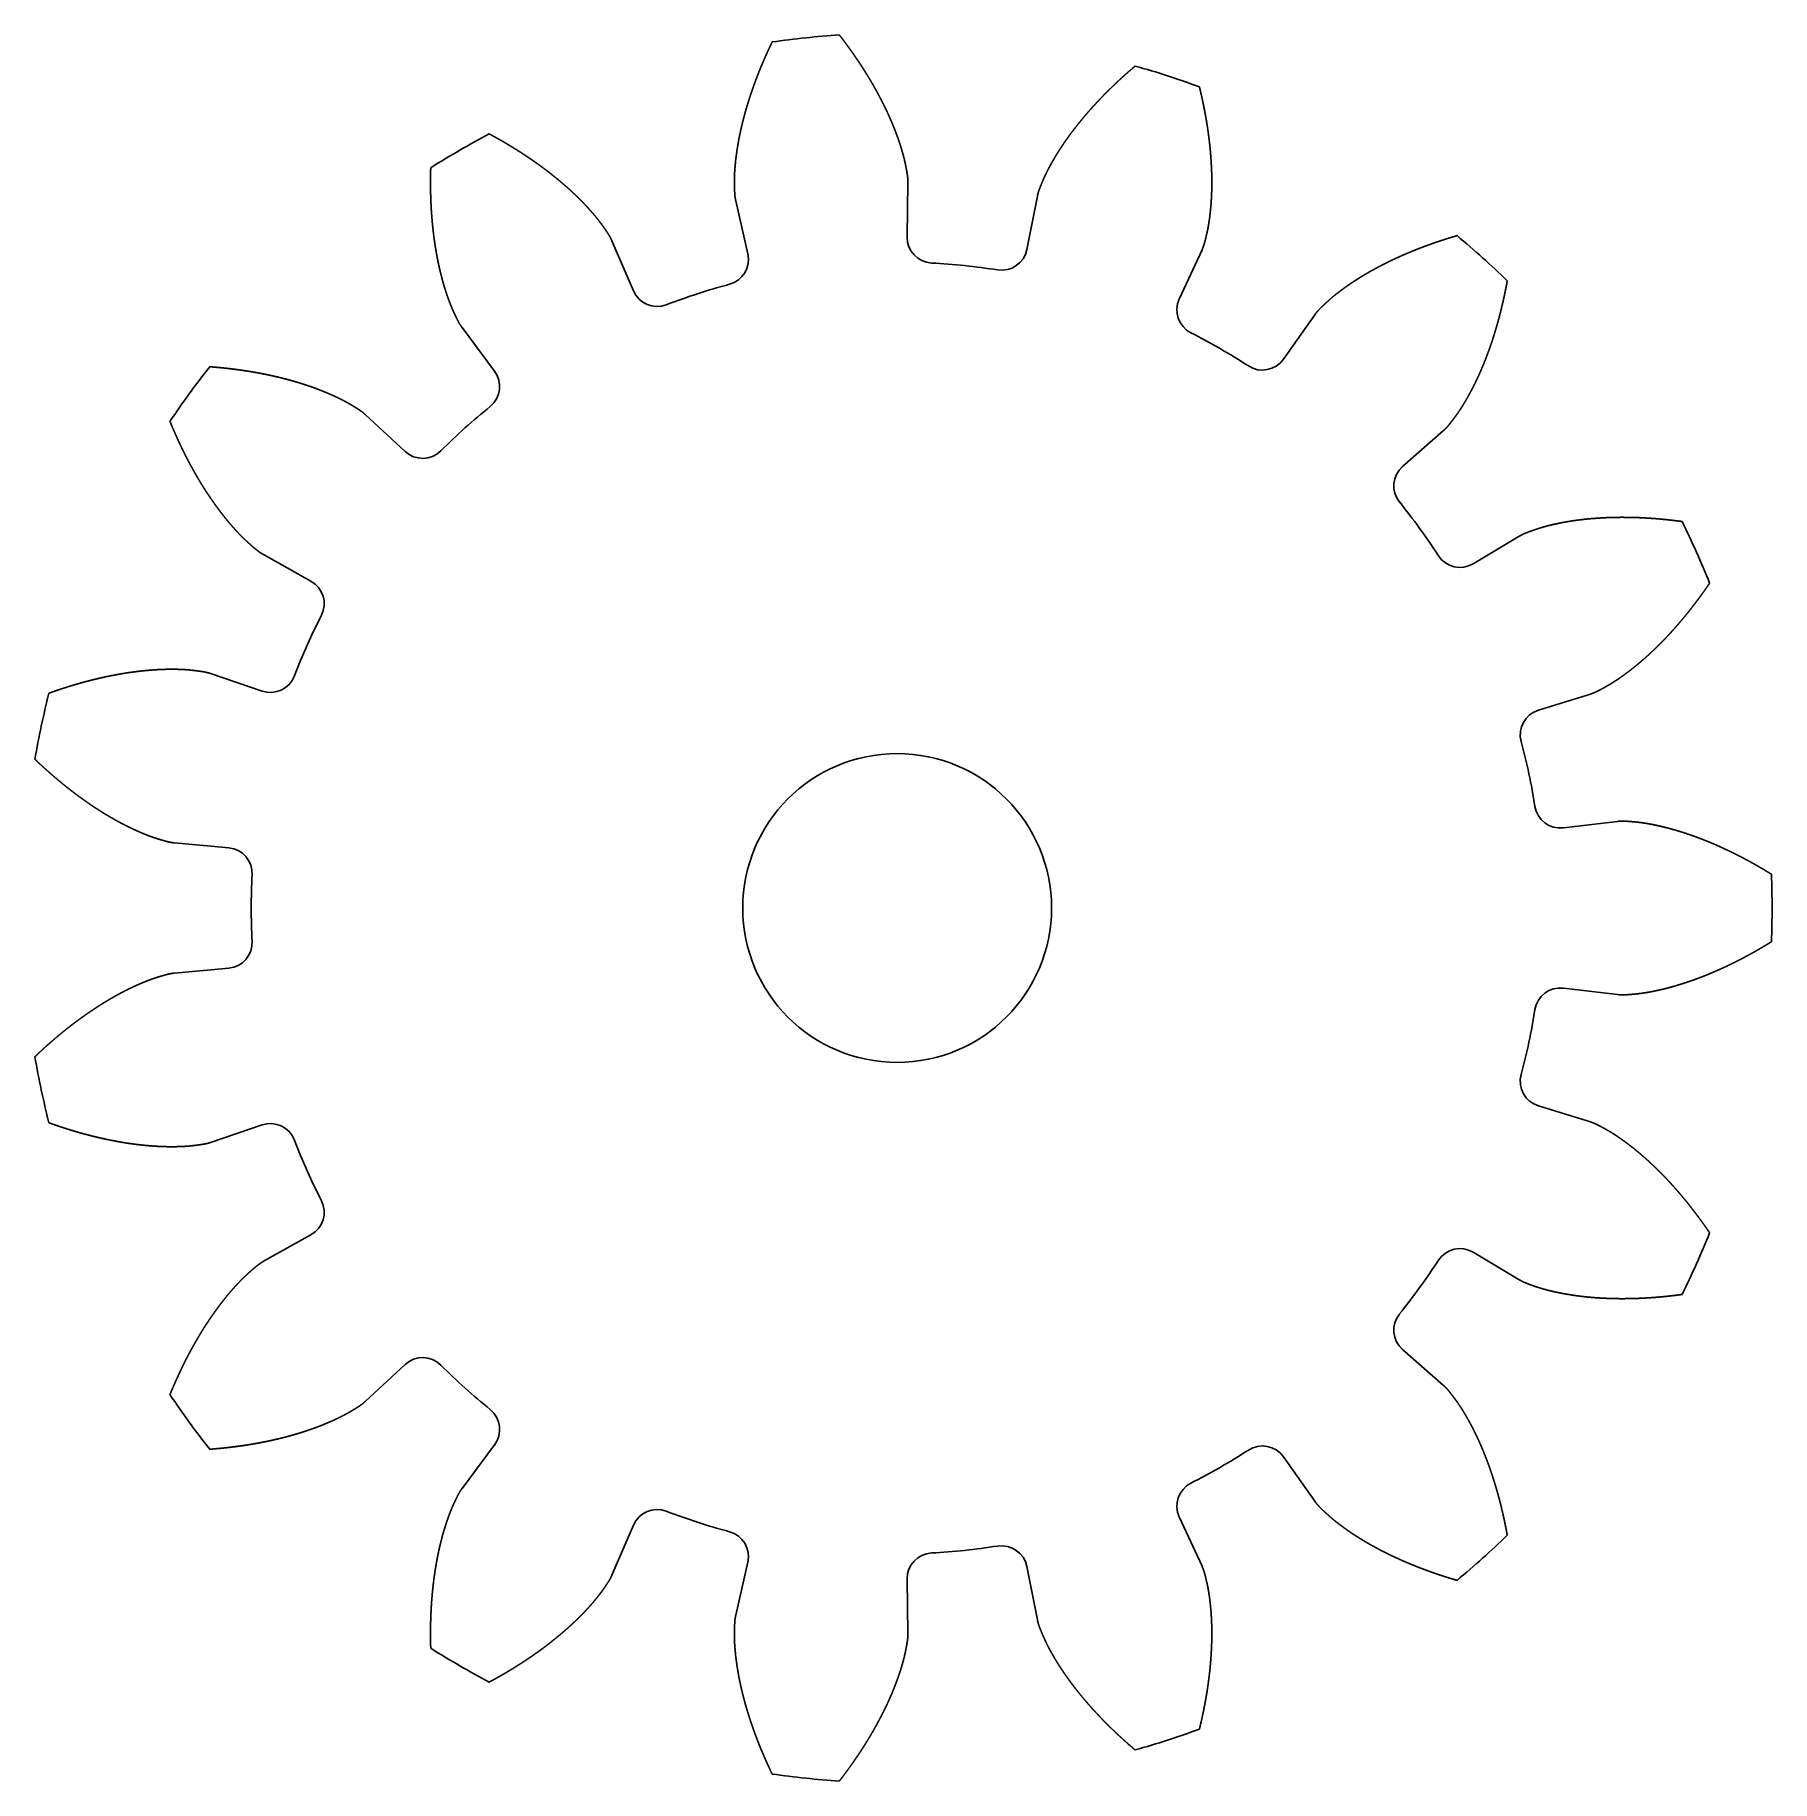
# Model space of a CAD drawing. Header units: millimetres. Extents: x -16.8 to 16.9, y -16.9 to 17.
import ezdxf

# ---------------------------------------------------------------- set-up
doc = ezdxf.new("R2010")
doc.units = ezdxf.units.MM
doc.header["$MEASUREMENT"] = 0

msp = doc.modelspace()

# ---------------------------------------------------------------- linework, layer by layer
at = {"color": 1}
for p, q in [((0.115, 13.119), (0.13, 14.175)), ((2.645, 13.91), (2.44, 12.874)), ((-3.216, 13.823), (-2.982, 12.793)), ((-5.205, 12.071), (-5.621, 13.042)), ((5.401, 11.912), (5.844, 12.871)), ((8.034, 11.606), (7.425, 10.743)), ((-8.534, 11.359), (-7.901, 10.514)), ((-9.639, 8.95), (-10.413, 9.668)), ((9.739, 8.66), (10.534, 9.355)), ((12.02, 7.31), (11.113, 6.769)), ((-12.391, 6.946), (-11.469, 6.431)), ((-12.42, 4.295), (-13.419, 4.636)), ((12.38, 3.924), (13.389, 4.236)), ((13.914, 1.763), (12.866, 1.638)), ((-14.119, 1.345), (-13.067, 1.25)), ((-13.067, -1.088), (-14.119, -1.184)), ((12.866, -1.476), (13.914, -1.601)), ((13.389, -4.075), (12.38, -3.763)), ((-13.419, -4.474), (-12.42, -4.134)), ((-11.469, -6.269), (-12.391, -6.784)), ((11.113, -6.607), (12.02, -7.148)), ((-10.413, -9.506), (-9.639, -8.788)), ((10.534, -9.194), (9.739, -8.498)), ((-7.901, -10.352), (-8.534, -11.198)), ((7.425, -10.582), (8.034, -11.445)), ((5.844, -12.709), (5.401, -11.75)), ((-5.621, -12.88), (-5.205, -11.909)), ((-2.982, -12.631), (-3.216, -13.661)), ((2.44, -12.713), (2.645, -13.749)), ((0.13, -14.013), (0.115, -12.957))]:
    msp.add_line(p, q, dxfattribs=at)
msp.add_circle((-0.08, 0.081), 3, dxfattribs=at)
for centre, radius, start, end in [((-0.08, 0.081), 17, 93.7877, 98.2123), ((-0.08, 0.081), 17, 69.7877, 74.2123), ((-0.08, 0.081), 17, 117.7877, 122.2123), ((0.615, 13.111), 0.5, 179.1897, 266.9466), ((-0.08, 0.081), 17, 45.7877, 50.2123), ((-3.469, 12.682), 0.5, 285.0534, 12.8103), ((-0.08, 0.081), 12.549, 81.0534, 86.9466), ((1.949, 12.971), 0.5, 261.0534, 348.8103), ((-4.745, 12.268), 0.5, 203.1897, 290.9466), ((-0.08, 0.081), 12.549, 105.0534, 110.9466), ((5.855, 11.702), 0.5, 155.1897, 242.9466), ((-0.08, 0.081), 12.549, 57.0534, 62.9466), ((-0.08, 0.081), 17, 141.7877, 146.2123), ((7.017, 11.031), 0.5, 237.0534, 324.8103), ((-8.302, 10.214), 0.5, 309.0534, 36.8103), ((-0.08, 0.081), 12.549, 129.0534, 134.9466), ((-9.299, 9.317), 0.5, 227.1897, 314.9466), ((10.069, 8.283), 0.5, 131.1897, 218.9466), ((-0.08, 0.081), 12.549, 33.0534, 38.9466), ((-0.08, 0.081), 17, 21.7877, 26.2123), ((10.857, 7.198), 0.5, 213.0534, 300.8103), ((-11.713, 5.994), 0.5, 333.0534, 60.8103), ((-0.08, 0.081), 12.549, 153.0534, 158.9466), ((-12.258, 4.769), 0.5, 251.1897, 338.9466), ((-0.08, 0.081), 17, 165.7877, 170.2123), ((12.527, 3.446), 0.5, 107.1897, 194.9466), ((-0.08, 0.081), 12.549, 9.0534, 14.9466), ((12.806, 2.134), 0.5, 189.0534, 276.8103), ((-13.112, 0.752), 0.5, 357.0534, 84.8103), ((-0.08, 0.081), 12.549, 177.0534, 182.9466), ((-0.08, 0.081), 17, 357.7877, 2.2123), ((-13.112, -0.59), 0.5, 275.1897, 2.9466), ((12.806, -1.973), 0.5, 83.1897, 170.9466), ((-0.08, 0.081), 12.549, 345.0534, 350.9466), ((-0.08, 0.081), 17, 189.7877, 194.2123), ((12.527, -3.285), 0.5, 165.0534, 252.8103), ((-12.258, -4.607), 0.5, 21.0534, 108.8103), ((-0.08, 0.081), 12.549, 201.0534, 206.9466), ((-11.713, -5.833), 0.5, 299.1897, 26.9466), ((-0.08, 0.081), 17, 333.7877, 338.2123), ((-0.08, 0.081), 12.549, 321.0534, 326.9466), ((10.857, -7.037), 0.5, 59.1897, 146.9466), ((10.069, -8.122), 0.5, 141.0534, 228.8103), ((-9.299, -9.155), 0.5, 45.0534, 132.8103), ((-0.08, 0.081), 12.549, 225.0534, 230.9466), ((-0.08, 0.081), 17, 213.7877, 218.2123), ((-8.302, -10.053), 0.5, 323.1897, 50.9466), ((-0.08, 0.081), 12.549, 297.0534, 302.9466), ((7.017, -10.87), 0.5, 35.1897, 122.9466), ((5.855, -11.541), 0.5, 117.0534, 204.8103), ((-4.745, -12.106), 0.5, 69.0534, 156.8103), ((-0.08, 0.081), 12.549, 249.0534, 254.9466), ((-3.469, -12.521), 0.5, 347.1897, 74.9466), ((-0.08, 0.081), 17, 309.7877, 314.2123), ((0.615, -12.95), 0.5, 93.0534, 180.8103), ((-0.08, 0.081), 12.549, 273.0534, 278.9466), ((1.949, -12.81), 0.5, 11.1897, 98.9466), ((-0.08, 0.081), 17, 237.7877, 242.2123), ((-0.08, 0.081), 17, 285.7877, 290.2123), ((-0.08, 0.081), 17, 261.7877, 266.2123)]:
    msp.add_arc(centre, radius, start, end, dxfattribs=at)
for points in [[(0.13, 14.175), (0.13, 14.183), (0.13, 14.2), (0.129, 14.226), (0.127, 14.26), (0.122, 14.303), (0.115, 14.345), (0.108, 14.388), (0.1, 14.43), (0.092, 14.473), (0.084, 14.516), (0.075, 14.558), (0.066, 14.601), (0.056, 14.643), (0.045, 14.685), (0.033, 14.728), (0.021, 14.77), (0.009, 14.812), (-0.004, 14.854), (-0.017, 14.897), (-0.031, 14.939), (-0.045, 14.981), (-0.059, 15.023), (-0.074, 15.065), (-0.09, 15.107), (-0.105, 15.149), (-0.121, 15.19), (-0.138, 15.232), (-0.155, 15.274), (-0.172, 15.316), (-0.189, 15.357), (-0.207, 15.399), (-0.226, 15.44), (-0.244, 15.482), (-0.263, 15.523), (-0.282, 15.564), (-0.302, 15.606), (-0.322, 15.647), (-0.342, 15.688), (-0.363, 15.729), (-0.384, 15.77), (-0.405, 15.811), (-0.426, 15.852), (-0.448, 15.893), (-0.47, 15.933), (-0.493, 15.974), (-0.515, 16.015), (-0.538, 16.055), (-0.562, 16.096), (-0.585, 16.136), (-0.609, 16.176), (-0.633, 16.217), (-0.658, 16.257), (-0.683, 16.297), (-0.708, 16.337), (-0.733, 16.377), (-0.758, 16.417), (-0.784, 16.457), (-0.81, 16.496), (-0.837, 16.536), (-0.863, 16.575), (-0.89, 16.615), (-0.917, 16.654), (-0.945, 16.694), (-0.972, 16.733), (-1, 16.772), (-1.029, 16.811), (-1.057, 16.85), (-1.086, 16.889), (-1.115, 16.928), (-1.144, 16.966), (-1.168, 16.997), (-1.185, 17.021), (-1.197, 17.036), (-1.203, 17.044)], [(-2.509, 16.906), (-2.513, 16.898), (-2.521, 16.88), (-2.534, 16.854), (-2.55, 16.819), (-2.571, 16.775), (-2.591, 16.731), (-2.611, 16.687), (-2.631, 16.643), (-2.65, 16.599), (-2.67, 16.555), (-2.689, 16.51), (-2.707, 16.466), (-2.726, 16.422), (-2.744, 16.378), (-2.762, 16.334), (-2.779, 16.289), (-2.796, 16.245), (-2.813, 16.201), (-2.83, 16.156), (-2.846, 16.112), (-2.863, 16.068), (-2.878, 16.023), (-2.894, 15.979), (-2.909, 15.935), (-2.924, 15.89), (-2.939, 15.846), (-2.953, 15.801), (-2.967, 15.757), (-2.981, 15.712), (-2.995, 15.668), (-3.008, 15.624), (-3.021, 15.579), (-3.033, 15.535), (-3.045, 15.49), (-3.057, 15.446), (-3.069, 15.401), (-3.08, 15.357), (-3.091, 15.312), (-3.102, 15.268), (-3.112, 15.224), (-3.122, 15.179), (-3.131, 15.135), (-3.141, 15.09), (-3.15, 15.046), (-3.158, 15.002), (-3.166, 14.957), (-3.174, 14.913), (-3.181, 14.869), (-3.188, 14.824), (-3.195, 14.78), (-3.201, 14.736), (-3.207, 14.692), (-3.213, 14.648), (-3.218, 14.604), (-3.222, 14.56), (-3.226, 14.516), (-3.23, 14.472), (-3.234, 14.428), (-3.237, 14.384), (-3.239, 14.34), (-3.241, 14.297), (-3.242, 14.253), (-3.242, 14.209), (-3.242, 14.166), (-3.241, 14.123), (-3.24, 14.079), (-3.239, 14.036), (-3.237, 13.993), (-3.235, 13.95), (-3.231, 13.907), (-3.226, 13.874), (-3.221, 13.848), (-3.218, 13.831), (-3.216, 13.823)], [(4.545, 16.439), (4.538, 16.433), (4.523, 16.421), (4.501, 16.402), (4.471, 16.376), (4.434, 16.345), (4.398, 16.313), (4.362, 16.281), (4.326, 16.248), (4.29, 16.216), (4.255, 16.183), (4.219, 16.151), (4.184, 16.118), (4.15, 16.085), (4.115, 16.052), (4.081, 16.019), (4.047, 15.986), (4.013, 15.952), (3.98, 15.919), (3.946, 15.885), (3.913, 15.851), (3.88, 15.817), (3.848, 15.783), (3.816, 15.749), (3.784, 15.715), (3.752, 15.68), (3.72, 15.646), (3.689, 15.611), (3.658, 15.576), (3.628, 15.541), (3.597, 15.506), (3.567, 15.471), (3.537, 15.435), (3.508, 15.4), (3.478, 15.364), (3.45, 15.328), (3.421, 15.292), (3.393, 15.256), (3.364, 15.22), (3.337, 15.184), (3.309, 15.148), (3.282, 15.111), (3.255, 15.074), (3.229, 15.038), (3.203, 15.001), (3.177, 14.964), (3.151, 14.926), (3.126, 14.889), (3.102, 14.852), (3.077, 14.814), (3.053, 14.776), (3.029, 14.739), (3.006, 14.701), (2.983, 14.662), (2.961, 14.624), (2.939, 14.586), (2.917, 14.547), (2.896, 14.509), (2.875, 14.47), (2.854, 14.431), (2.834, 14.392), (2.815, 14.353), (2.796, 14.314), (2.778, 14.274), (2.76, 14.234), (2.743, 14.194), (2.727, 14.154), (2.71, 14.114), (2.694, 14.074), (2.679, 14.034), (2.665, 13.994), (2.656, 13.961), (2.65, 13.936), (2.646, 13.919), (2.645, 13.91)], [(5.844, 12.871), (5.848, 12.879), (5.855, 12.894), (5.865, 12.918), (5.876, 12.95), (5.889, 12.991), (5.9, 13.033), (5.911, 13.074), (5.921, 13.116), (5.931, 13.159), (5.941, 13.201), (5.95, 13.243), (5.959, 13.286), (5.967, 13.329), (5.974, 13.372), (5.981, 13.415), (5.987, 13.459), (5.993, 13.502), (5.998, 13.546), (6.003, 13.59), (6.008, 13.634), (6.012, 13.678), (6.016, 13.723), (6.02, 13.767), (6.023, 13.811), (6.025, 13.856), (6.028, 13.901), (6.03, 13.946), (6.031, 13.991), (6.033, 14.036), (6.033, 14.081), (6.034, 14.126), (6.034, 14.171), (6.034, 14.217), (6.034, 14.262), (6.033, 14.308), (6.032, 14.354), (6.03, 14.399), (6.028, 14.445), (6.026, 14.491), (6.024, 14.537), (6.021, 14.583), (6.018, 14.629), (6.015, 14.675), (6.011, 14.721), (6.007, 14.768), (6.003, 14.814), (5.999, 14.86), (5.994, 14.907), (5.989, 14.953), (5.983, 15), (5.978, 15.047), (5.972, 15.093), (5.965, 15.14), (5.959, 15.187), (5.952, 15.233), (5.945, 15.28), (5.937, 15.327), (5.93, 15.374), (5.922, 15.421), (5.913, 15.468), (5.905, 15.515), (5.896, 15.562), (5.887, 15.609), (5.878, 15.656), (5.868, 15.703), (5.858, 15.75), (5.848, 15.798), (5.838, 15.845), (5.827, 15.892), (5.816, 15.939), (5.807, 15.977), (5.8, 16.006), (5.796, 16.024), (5.793, 16.034)], [(-5.621, 13.042), (-5.624, 13.049), (-5.631, 13.065), (-5.642, 13.088), (-5.658, 13.119), (-5.68, 13.156), (-5.703, 13.192), (-5.727, 13.228), (-5.752, 13.263), (-5.776, 13.299), (-5.801, 13.334), (-5.827, 13.37), (-5.853, 13.405), (-5.879, 13.439), (-5.906, 13.474), (-5.934, 13.508), (-5.962, 13.541), (-5.991, 13.575), (-6.02, 13.608), (-6.049, 13.641), (-6.078, 13.674), (-6.108, 13.707), (-6.139, 13.739), (-6.169, 13.772), (-6.2, 13.804), (-6.232, 13.836), (-6.263, 13.867), (-6.296, 13.899), (-6.328, 13.93), (-6.361, 13.961), (-6.393, 13.992), (-6.427, 14.023), (-6.46, 14.053), (-6.494, 14.083), (-6.528, 14.114), (-6.563, 14.143), (-6.597, 14.173), (-6.632, 14.203), (-6.668, 14.232), (-6.703, 14.261), (-6.739, 14.29), (-6.775, 14.319), (-6.811, 14.348), (-6.848, 14.376), (-6.884, 14.404), (-6.921, 14.432), (-6.959, 14.46), (-6.996, 14.488), (-7.034, 14.515), (-7.072, 14.543), (-7.11, 14.57), (-7.149, 14.597), (-7.187, 14.623), (-7.226, 14.65), (-7.265, 14.676), (-7.305, 14.703), (-7.344, 14.729), (-7.384, 14.754), (-7.424, 14.78), (-7.464, 14.806), (-7.505, 14.831), (-7.545, 14.856), (-7.586, 14.881), (-7.627, 14.906), (-7.668, 14.93), (-7.71, 14.955), (-7.751, 14.979), (-7.793, 15.003), (-7.835, 15.027), (-7.878, 15.05), (-7.92, 15.074), (-7.954, 15.093), (-7.98, 15.107), (-7.997, 15.116), (-8.006, 15.12)], [(-9.142, 14.464), (-9.143, 14.454), (-9.143, 14.435), (-9.144, 14.406), (-9.145, 14.367), (-9.146, 14.318), (-9.146, 14.27), (-9.147, 14.222), (-9.147, 14.173), (-9.147, 14.125), (-9.146, 14.077), (-9.146, 14.029), (-9.145, 13.981), (-9.143, 13.933), (-9.142, 13.886), (-9.14, 13.838), (-9.138, 13.79), (-9.136, 13.743), (-9.134, 13.695), (-9.131, 13.648), (-9.128, 13.601), (-9.125, 13.554), (-9.121, 13.507), (-9.117, 13.46), (-9.113, 13.413), (-9.109, 13.367), (-9.104, 13.32), (-9.099, 13.274), (-9.094, 13.227), (-9.088, 13.181), (-9.083, 13.135), (-9.077, 13.089), (-9.07, 13.043), (-9.064, 12.998), (-9.057, 12.952), (-9.049, 12.906), (-9.042, 12.861), (-9.034, 12.816), (-9.026, 12.771), (-9.018, 12.726), (-9.009, 12.681), (-9, 12.637), (-8.991, 12.592), (-8.981, 12.548), (-8.971, 12.504), (-8.961, 12.46), (-8.95, 12.416), (-8.939, 12.372), (-8.928, 12.329), (-8.917, 12.286), (-8.905, 12.242), (-8.892, 12.2), (-8.88, 12.157), (-8.867, 12.114), (-8.853, 12.072), (-8.84, 12.03), (-8.826, 11.988), (-8.811, 11.946), (-8.796, 11.905), (-8.781, 11.864), (-8.766, 11.823), (-8.75, 11.782), (-8.733, 11.742), (-8.715, 11.702), (-8.698, 11.662), (-8.679, 11.623), (-8.661, 11.584), (-8.642, 11.545), (-8.623, 11.506), (-8.603, 11.468), (-8.582, 11.431), (-8.564, 11.402), (-8.55, 11.38), (-8.539, 11.366), (-8.534, 11.359)], [(10.799, 13.144), (10.789, 13.141), (10.771, 13.136), (10.743, 13.127), (10.706, 13.116), (10.659, 13.102), (10.613, 13.088), (10.567, 13.073), (10.521, 13.058), (10.475, 13.043), (10.429, 13.028), (10.384, 13.013), (10.339, 12.997), (10.294, 12.981), (10.249, 12.965), (10.204, 12.949), (10.159, 12.932), (10.115, 12.915), (10.07, 12.898), (10.026, 12.881), (9.982, 12.864), (9.939, 12.846), (9.895, 12.828), (9.852, 12.81), (9.808, 12.791), (9.765, 12.773), (9.723, 12.754), (9.68, 12.735), (9.637, 12.716), (9.595, 12.696), (9.553, 12.677), (9.511, 12.657), (9.47, 12.636), (9.428, 12.616), (9.387, 12.595), (9.346, 12.574), (9.305, 12.553), (9.265, 12.532), (9.224, 12.51), (9.184, 12.488), (9.144, 12.466), (9.105, 12.444), (9.065, 12.421), (9.026, 12.398), (8.987, 12.375), (8.949, 12.352), (8.91, 12.328), (8.872, 12.305), (8.834, 12.28), (8.797, 12.256), (8.759, 12.232), (8.722, 12.207), (8.686, 12.181), (8.649, 12.156), (8.613, 12.13), (8.577, 12.104), (8.542, 12.078), (8.507, 12.051), (8.472, 12.024), (8.437, 11.997), (8.403, 11.97), (8.369, 11.942), (8.336, 11.913), (8.304, 11.884), (8.271, 11.855), (8.24, 11.826), (8.208, 11.796), (8.177, 11.766), (8.146, 11.736), (8.116, 11.706), (8.087, 11.674), (8.065, 11.648), (8.049, 11.627), (8.039, 11.613), (8.034, 11.606)], [(10.534, 9.355), (10.541, 9.361), (10.553, 9.372), (10.572, 9.39), (10.596, 9.415), (10.624, 9.447), (10.651, 9.48), (10.678, 9.514), (10.705, 9.548), (10.731, 9.583), (10.757, 9.617), (10.782, 9.653), (10.808, 9.688), (10.832, 9.724), (10.857, 9.76), (10.881, 9.797), (10.904, 9.834), (10.927, 9.872), (10.95, 9.91), (10.972, 9.948), (10.994, 9.986), (11.016, 10.025), (11.038, 10.063), (11.059, 10.103), (11.08, 10.142), (11.101, 10.182), (11.121, 10.222), (11.141, 10.262), (11.161, 10.302), (11.18, 10.343), (11.199, 10.384), (11.218, 10.425), (11.237, 10.466), (11.255, 10.508), (11.273, 10.55), (11.291, 10.592), (11.309, 10.634), (11.326, 10.676), (11.343, 10.719), (11.36, 10.761), (11.376, 10.804), (11.392, 10.848), (11.408, 10.891), (11.424, 10.934), (11.44, 10.978), (11.455, 11.022), (11.47, 11.066), (11.484, 11.11), (11.499, 11.155), (11.513, 11.199), (11.527, 11.244), (11.541, 11.289), (11.554, 11.334), (11.568, 11.379), (11.581, 11.424), (11.593, 11.47), (11.606, 11.516), (11.618, 11.561), (11.63, 11.607), (11.642, 11.654), (11.654, 11.7), (11.665, 11.746), (11.676, 11.793), (11.687, 11.839), (11.698, 11.886), (11.708, 11.933), (11.718, 11.98), (11.728, 12.028), (11.738, 12.075), (11.747, 12.122), (11.756, 12.17), (11.764, 12.208), (11.769, 12.237), (11.772, 12.256), (11.774, 12.266)], [(-10.413, 9.668), (-10.42, 9.673), (-10.433, 9.685), (-10.452, 9.702), (-10.479, 9.723), (-10.514, 9.747), (-10.55, 9.771), (-10.586, 9.794), (-10.623, 9.817), (-10.66, 9.839), (-10.697, 9.862), (-10.735, 9.883), (-10.773, 9.905), (-10.811, 9.926), (-10.85, 9.946), (-10.889, 9.966), (-10.929, 9.985), (-10.968, 10.004), (-11.008, 10.023), (-11.048, 10.041), (-11.089, 10.059), (-11.129, 10.077), (-11.17, 10.094), (-11.212, 10.111), (-11.253, 10.128), (-11.295, 10.144), (-11.336, 10.16), (-11.378, 10.176), (-11.421, 10.192), (-11.463, 10.207), (-11.506, 10.221), (-11.549, 10.236), (-11.592, 10.25), (-11.635, 10.264), (-11.678, 10.278), (-11.722, 10.291), (-11.766, 10.304), (-11.81, 10.317), (-11.854, 10.329), (-11.898, 10.342), (-11.943, 10.353), (-11.987, 10.365), (-12.032, 10.376), (-12.077, 10.388), (-12.122, 10.398), (-12.167, 10.409), (-12.213, 10.419), (-12.258, 10.429), (-12.304, 10.439), (-12.35, 10.449), (-12.395, 10.458), (-12.442, 10.467), (-12.488, 10.475), (-12.534, 10.484), (-12.581, 10.492), (-12.627, 10.5), (-12.674, 10.508), (-12.721, 10.515), (-12.768, 10.522), (-12.815, 10.529), (-12.862, 10.536), (-12.909, 10.542), (-12.957, 10.549), (-13.005, 10.554), (-13.052, 10.56), (-13.1, 10.566), (-13.148, 10.571), (-13.196, 10.576), (-13.244, 10.58), (-13.292, 10.585), (-13.341, 10.589), (-13.379, 10.592), (-13.408, 10.594), (-13.428, 10.596), (-13.438, 10.597)], [(-14.209, 9.535), (-14.205, 9.526), (-14.198, 9.508), (-14.187, 9.481), (-14.172, 9.445), (-14.153, 9.4), (-14.134, 9.356), (-14.114, 9.311), (-14.095, 9.267), (-14.075, 9.223), (-14.055, 9.18), (-14.035, 9.136), (-14.015, 9.093), (-13.994, 9.049), (-13.973, 9.006), (-13.953, 8.963), (-13.931, 8.921), (-13.91, 8.878), (-13.889, 8.836), (-13.867, 8.794), (-13.845, 8.752), (-13.823, 8.71), (-13.8, 8.669), (-13.778, 8.628), (-13.755, 8.587), (-13.732, 8.546), (-13.709, 8.505), (-13.685, 8.465), (-13.662, 8.425), (-13.638, 8.385), (-13.614, 8.345), (-13.59, 8.305), (-13.565, 8.266), (-13.541, 8.227), (-13.516, 8.188), (-13.491, 8.15), (-13.465, 8.111), (-13.44, 8.073), (-13.414, 8.035), (-13.388, 7.998), (-13.362, 7.96), (-13.336, 7.923), (-13.309, 7.886), (-13.282, 7.85), (-13.255, 7.814), (-13.228, 7.778), (-13.201, 7.742), (-13.173, 7.706), (-13.145, 7.671), (-13.117, 7.636), (-13.088, 7.602), (-13.06, 7.568), (-13.031, 7.534), (-13.002, 7.5), (-12.972, 7.467), (-12.943, 7.434), (-12.913, 7.402), (-12.883, 7.369), (-12.852, 7.337), (-12.822, 7.306), (-12.791, 7.275), (-12.759, 7.244), (-12.728, 7.214), (-12.696, 7.185), (-12.663, 7.156), (-12.631, 7.127), (-12.598, 7.099), (-12.565, 7.071), (-12.532, 7.044), (-12.498, 7.017), (-12.464, 6.991), (-12.435, 6.972), (-12.413, 6.959), (-12.398, 6.95), (-12.391, 6.946)], [(15.172, 7.59), (15.162, 7.591), (15.143, 7.594), (15.114, 7.597), (15.075, 7.602), (15.027, 7.608), (14.979, 7.614), (14.931, 7.619), (14.883, 7.625), (14.835, 7.629), (14.787, 7.634), (14.739, 7.638), (14.691, 7.643), (14.644, 7.646), (14.596, 7.65), (14.549, 7.653), (14.501, 7.656), (14.454, 7.659), (14.406, 7.661), (14.359, 7.664), (14.312, 7.666), (14.264, 7.667), (14.217, 7.669), (14.17, 7.67), (14.123, 7.67), (14.077, 7.671), (14.03, 7.671), (13.983, 7.671), (13.936, 7.671), (13.89, 7.67), (13.844, 7.669), (13.797, 7.668), (13.751, 7.667), (13.705, 7.665), (13.659, 7.663), (13.613, 7.66), (13.567, 7.657), (13.521, 7.654), (13.476, 7.651), (13.43, 7.647), (13.385, 7.644), (13.339, 7.639), (13.294, 7.635), (13.249, 7.63), (13.204, 7.624), (13.159, 7.619), (13.115, 7.613), (13.07, 7.607), (13.026, 7.6), (12.981, 7.593), (12.937, 7.586), (12.893, 7.578), (12.85, 7.57), (12.806, 7.561), (12.762, 7.552), (12.719, 7.543), (12.676, 7.534), (12.633, 7.524), (12.59, 7.513), (12.548, 7.503), (12.505, 7.491), (12.463, 7.479), (12.421, 7.467), (12.38, 7.454), (12.339, 7.44), (12.297, 7.426), (12.257, 7.412), (12.216, 7.398), (12.176, 7.383), (12.136, 7.367), (12.096, 7.35), (12.065, 7.335), (12.043, 7.323), (12.028, 7.314), (12.02, 7.31)], [(13.389, 4.236), (13.397, 4.239), (13.413, 4.244), (13.438, 4.253), (13.469, 4.266), (13.508, 4.284), (13.547, 4.303), (13.585, 4.323), (13.623, 4.343), (13.661, 4.364), (13.699, 4.385), (13.736, 4.407), (13.774, 4.429), (13.811, 4.452), (13.848, 4.475), (13.885, 4.499), (13.921, 4.523), (13.958, 4.548), (13.994, 4.574), (14.03, 4.599), (14.066, 4.625), (14.101, 4.652), (14.137, 4.678), (14.172, 4.705), (14.207, 4.733), (14.242, 4.761), (14.277, 4.789), (14.312, 4.818), (14.346, 4.847), (14.381, 4.876), (14.415, 4.905), (14.449, 4.935), (14.483, 4.965), (14.516, 4.996), (14.55, 5.027), (14.583, 5.058), (14.616, 5.089), (14.649, 5.121), (14.682, 5.153), (14.715, 5.185), (14.747, 5.218), (14.78, 5.25), (14.812, 5.283), (14.844, 5.317), (14.876, 5.35), (14.908, 5.384), (14.939, 5.418), (14.971, 5.453), (15.002, 5.488), (15.033, 5.522), (15.064, 5.558), (15.095, 5.593), (15.126, 5.629), (15.156, 5.665), (15.186, 5.701), (15.217, 5.737), (15.247, 5.774), (15.277, 5.811), (15.306, 5.848), (15.336, 5.885), (15.365, 5.923), (15.394, 5.96), (15.423, 5.998), (15.452, 6.037), (15.481, 6.075), (15.51, 6.114), (15.538, 6.153), (15.566, 6.192), (15.595, 6.231), (15.623, 6.271), (15.65, 6.31), (15.672, 6.342), (15.689, 6.367), (15.7, 6.383), (15.705, 6.391)], [(-13.419, 4.636), (-13.427, 4.639), (-13.444, 4.644), (-13.469, 4.651), (-13.502, 4.659), (-13.544, 4.668), (-13.586, 4.675), (-13.629, 4.681), (-13.672, 4.687), (-13.715, 4.692), (-13.758, 4.698), (-13.801, 4.702), (-13.844, 4.706), (-13.888, 4.71), (-13.931, 4.713), (-13.975, 4.715), (-14.019, 4.717), (-14.063, 4.718), (-14.107, 4.719), (-14.151, 4.719), (-14.196, 4.719), (-14.24, 4.719), (-14.284, 4.718), (-14.329, 4.717), (-14.374, 4.715), (-14.418, 4.713), (-14.463, 4.711), (-14.508, 4.708), (-14.553, 4.705), (-14.598, 4.701), (-14.643, 4.698), (-14.688, 4.693), (-14.733, 4.689), (-14.778, 4.684), (-14.823, 4.679), (-14.868, 4.673), (-14.914, 4.667), (-14.959, 4.661), (-15.004, 4.655), (-15.05, 4.648), (-15.095, 4.64), (-15.141, 4.633), (-15.186, 4.625), (-15.232, 4.617), (-15.277, 4.609), (-15.323, 4.6), (-15.369, 4.591), (-15.414, 4.581), (-15.46, 4.572), (-15.506, 4.562), (-15.551, 4.552), (-15.597, 4.541), (-15.643, 4.53), (-15.689, 4.519), (-15.735, 4.508), (-15.78, 4.496), (-15.826, 4.484), (-15.872, 4.472), (-15.918, 4.459), (-15.964, 4.446), (-16.01, 4.433), (-16.055, 4.42), (-16.101, 4.406), (-16.147, 4.392), (-16.193, 4.378), (-16.239, 4.363), (-16.285, 4.349), (-16.331, 4.334), (-16.377, 4.318), (-16.422, 4.303), (-16.468, 4.287), (-16.505, 4.274), (-16.532, 4.264), (-16.551, 4.258), (-16.56, 4.255)], [(-16.833, 2.971), (-16.826, 2.964), (-16.812, 2.951), (-16.791, 2.93), (-16.762, 2.904), (-16.727, 2.871), (-16.691, 2.838), (-16.656, 2.805), (-16.62, 2.773), (-16.584, 2.741), (-16.548, 2.709), (-16.512, 2.677), (-16.475, 2.646), (-16.439, 2.615), (-16.403, 2.584), (-16.366, 2.553), (-16.329, 2.523), (-16.293, 2.493), (-16.256, 2.463), (-16.219, 2.433), (-16.182, 2.404), (-16.145, 2.375), (-16.107, 2.346), (-16.07, 2.318), (-16.032, 2.289), (-15.995, 2.261), (-15.957, 2.234), (-15.919, 2.206), (-15.881, 2.179), (-15.843, 2.152), (-15.805, 2.126), (-15.767, 2.099), (-15.729, 2.073), (-15.69, 2.048), (-15.652, 2.022), (-15.613, 1.997), (-15.574, 1.973), (-15.536, 1.948), (-15.497, 1.924), (-15.458, 1.9), (-15.419, 1.877), (-15.38, 1.854), (-15.34, 1.831), (-15.301, 1.808), (-15.261, 1.786), (-15.222, 1.764), (-15.182, 1.743), (-15.143, 1.722), (-15.103, 1.701), (-15.063, 1.681), (-15.023, 1.661), (-14.983, 1.641), (-14.943, 1.622), (-14.902, 1.603), (-14.862, 1.585), (-14.821, 1.567), (-14.781, 1.549), (-14.74, 1.532), (-14.7, 1.515), (-14.659, 1.499), (-14.618, 1.483), (-14.577, 1.468), (-14.536, 1.453), (-14.494, 1.44), (-14.453, 1.426), (-14.412, 1.414), (-14.37, 1.401), (-14.329, 1.389), (-14.287, 1.377), (-14.246, 1.366), (-14.204, 1.357), (-14.17, 1.351), (-14.144, 1.348), (-14.127, 1.346), (-14.119, 1.345)], [(16.907, 0.737), (16.899, 0.742), (16.882, 0.752), (16.857, 0.768), (16.824, 0.788), (16.783, 0.813), (16.741, 0.838), (16.699, 0.862), (16.658, 0.886), (16.616, 0.91), (16.574, 0.934), (16.532, 0.957), (16.49, 0.981), (16.448, 1.004), (16.406, 1.026), (16.364, 1.049), (16.322, 1.071), (16.279, 1.092), (16.237, 1.114), (16.195, 1.135), (16.152, 1.156), (16.11, 1.177), (16.068, 1.197), (16.025, 1.217), (15.982, 1.237), (15.94, 1.257), (15.897, 1.276), (15.855, 1.295), (15.812, 1.314), (15.769, 1.332), (15.726, 1.35), (15.683, 1.368), (15.641, 1.385), (15.598, 1.402), (15.555, 1.419), (15.512, 1.435), (15.469, 1.452), (15.426, 1.468), (15.383, 1.483), (15.34, 1.498), (15.296, 1.513), (15.253, 1.528), (15.21, 1.542), (15.167, 1.556), (15.124, 1.569), (15.081, 1.582), (15.037, 1.595), (14.994, 1.607), (14.951, 1.619), (14.908, 1.631), (14.864, 1.642), (14.821, 1.653), (14.778, 1.663), (14.734, 1.673), (14.691, 1.683), (14.648, 1.692), (14.604, 1.701), (14.561, 1.709), (14.518, 1.717), (14.475, 1.725), (14.431, 1.732), (14.388, 1.738), (14.345, 1.744), (14.302, 1.749), (14.258, 1.753), (14.215, 1.757), (14.172, 1.76), (14.129, 1.764), (14.086, 1.766), (14.043, 1.768), (14, 1.769), (13.966, 1.768), (13.94, 1.766), (13.923, 1.764), (13.914, 1.763)], [(13.914, -1.601), (13.923, -1.602), (13.94, -1.604), (13.966, -1.606), (14, -1.607), (14.043, -1.607), (14.086, -1.605), (14.129, -1.602), (14.172, -1.599), (14.215, -1.595), (14.258, -1.591), (14.302, -1.587), (14.345, -1.582), (14.388, -1.576), (14.431, -1.57), (14.475, -1.563), (14.518, -1.556), (14.561, -1.548), (14.604, -1.539), (14.648, -1.53), (14.691, -1.521), (14.734, -1.512), (14.778, -1.502), (14.821, -1.491), (14.864, -1.481), (14.908, -1.469), (14.951, -1.458), (14.994, -1.446), (15.037, -1.433), (15.081, -1.42), (15.124, -1.407), (15.167, -1.394), (15.21, -1.38), (15.253, -1.366), (15.296, -1.351), (15.34, -1.337), (15.383, -1.321), (15.426, -1.306), (15.469, -1.29), (15.512, -1.274), (15.555, -1.257), (15.598, -1.241), (15.641, -1.224), (15.683, -1.206), (15.726, -1.188), (15.769, -1.17), (15.812, -1.152), (15.855, -1.133), (15.897, -1.114), (15.94, -1.095), (15.982, -1.076), (16.025, -1.056), (16.068, -1.036), (16.11, -1.015), (16.152, -0.995), (16.195, -0.974), (16.237, -0.952), (16.279, -0.931), (16.322, -0.909), (16.364, -0.887), (16.406, -0.865), (16.448, -0.842), (16.49, -0.819), (16.532, -0.796), (16.574, -0.772), (16.616, -0.749), (16.658, -0.725), (16.699, -0.701), (16.741, -0.676), (16.783, -0.651), (16.824, -0.626), (16.857, -0.606), (16.882, -0.591), (16.899, -0.581), (16.907, -0.575)], [(-14.119, -1.184), (-14.127, -1.184), (-14.144, -1.186), (-14.17, -1.19), (-14.204, -1.196), (-14.246, -1.205), (-14.287, -1.216), (-14.329, -1.227), (-14.37, -1.239), (-14.412, -1.252), (-14.453, -1.265), (-14.494, -1.278), (-14.536, -1.292), (-14.577, -1.306), (-14.618, -1.322), (-14.659, -1.337), (-14.7, -1.354), (-14.74, -1.371), (-14.781, -1.388), (-14.821, -1.405), (-14.862, -1.423), (-14.902, -1.442), (-14.943, -1.46), (-14.983, -1.48), (-15.023, -1.499), (-15.063, -1.519), (-15.103, -1.54), (-15.143, -1.56), (-15.182, -1.581), (-15.222, -1.603), (-15.261, -1.625), (-15.301, -1.647), (-15.34, -1.669), (-15.38, -1.692), (-15.419, -1.715), (-15.458, -1.739), (-15.497, -1.763), (-15.536, -1.787), (-15.574, -1.811), (-15.613, -1.836), (-15.652, -1.861), (-15.69, -1.886), (-15.729, -1.912), (-15.767, -1.938), (-15.805, -1.964), (-15.843, -1.991), (-15.881, -2.018), (-15.919, -2.045), (-15.957, -2.072), (-15.995, -2.1), (-16.032, -2.128), (-16.07, -2.156), (-16.107, -2.184), (-16.145, -2.213), (-16.182, -2.242), (-16.219, -2.272), (-16.256, -2.301), (-16.293, -2.331), (-16.329, -2.361), (-16.366, -2.392), (-16.403, -2.422), (-16.439, -2.453), (-16.475, -2.484), (-16.512, -2.516), (-16.548, -2.547), (-16.584, -2.579), (-16.62, -2.611), (-16.656, -2.644), (-16.691, -2.676), (-16.727, -2.709), (-16.762, -2.742), (-16.791, -2.769), (-16.812, -2.789), (-16.826, -2.802), (-16.833, -2.809)], [(-16.56, -4.093), (-16.551, -4.096), (-16.532, -4.103), (-16.505, -4.113), (-16.468, -4.125), (-16.422, -4.141), (-16.377, -4.157), (-16.331, -4.172), (-16.285, -4.187), (-16.239, -4.202), (-16.193, -4.216), (-16.147, -4.231), (-16.101, -4.245), (-16.055, -4.258), (-16.01, -4.272), (-15.964, -4.285), (-15.918, -4.298), (-15.872, -4.31), (-15.826, -4.322), (-15.78, -4.334), (-15.735, -4.346), (-15.689, -4.357), (-15.643, -4.369), (-15.597, -4.379), (-15.551, -4.39), (-15.506, -4.4), (-15.46, -4.41), (-15.414, -4.42), (-15.369, -4.429), (-15.323, -4.438), (-15.277, -4.447), (-15.232, -4.455), (-15.186, -4.464), (-15.141, -4.471), (-15.095, -4.479), (-15.05, -4.486), (-15.004, -4.493), (-14.959, -4.5), (-14.914, -4.506), (-14.868, -4.512), (-14.823, -4.517), (-14.778, -4.522), (-14.733, -4.527), (-14.688, -4.532), (-14.643, -4.536), (-14.598, -4.54), (-14.553, -4.543), (-14.508, -4.546), (-14.463, -4.549), (-14.418, -4.552), (-14.374, -4.554), (-14.329, -4.555), (-14.284, -4.556), (-14.24, -4.557), (-14.196, -4.557), (-14.151, -4.557), (-14.107, -4.557), (-14.063, -4.556), (-14.019, -4.555), (-13.975, -4.553), (-13.931, -4.551), (-13.888, -4.548), (-13.844, -4.545), (-13.801, -4.541), (-13.758, -4.536), (-13.715, -4.531), (-13.672, -4.525), (-13.629, -4.52), (-13.586, -4.513), (-13.544, -4.506), (-13.502, -4.498), (-13.469, -4.49), (-13.444, -4.482), (-13.427, -4.477), (-13.419, -4.474)], [(15.705, -6.229), (15.7, -6.221), (15.689, -6.205), (15.672, -6.181), (15.65, -6.149), (15.623, -6.109), (15.595, -6.07), (15.566, -6.03), (15.538, -5.991), (15.51, -5.952), (15.481, -5.914), (15.452, -5.875), (15.423, -5.837), (15.394, -5.799), (15.365, -5.761), (15.336, -5.724), (15.306, -5.686), (15.277, -5.649), (15.247, -5.612), (15.217, -5.576), (15.186, -5.539), (15.156, -5.503), (15.126, -5.467), (15.095, -5.431), (15.064, -5.396), (15.033, -5.361), (15.002, -5.326), (14.971, -5.291), (14.939, -5.257), (14.908, -5.223), (14.876, -5.189), (14.844, -5.155), (14.812, -5.122), (14.78, -5.089), (14.747, -5.056), (14.715, -5.023), (14.682, -4.991), (14.649, -4.959), (14.616, -4.928), (14.583, -4.896), (14.55, -4.865), (14.516, -4.834), (14.483, -4.804), (14.449, -4.774), (14.415, -4.744), (14.381, -4.714), (14.346, -4.685), (14.312, -4.656), (14.277, -4.627), (14.242, -4.599), (14.207, -4.571), (14.172, -4.544), (14.137, -4.517), (14.101, -4.49), (14.066, -4.464), (14.03, -4.438), (13.994, -4.412), (13.958, -4.387), (13.921, -4.362), (13.885, -4.337), (13.848, -4.313), (13.811, -4.29), (13.774, -4.267), (13.736, -4.245), (13.699, -4.224), (13.661, -4.202), (13.623, -4.182), (13.585, -4.161), (13.547, -4.141), (13.508, -4.122), (13.469, -4.104), (13.438, -4.091), (13.413, -4.083), (13.397, -4.077), (13.389, -4.075)], [(-12.391, -6.784), (-12.398, -6.788), (-12.413, -6.797), (-12.435, -6.811), (-12.464, -6.83), (-12.498, -6.855), (-12.532, -6.882), (-12.565, -6.91), (-12.598, -6.938), (-12.631, -6.966), (-12.663, -6.994), (-12.696, -7.023), (-12.728, -7.053), (-12.759, -7.083), (-12.791, -7.113), (-12.822, -7.144), (-12.852, -7.176), (-12.883, -7.208), (-12.913, -7.24), (-12.943, -7.273), (-12.972, -7.305), (-13.002, -7.339), (-13.031, -7.372), (-13.06, -7.406), (-13.088, -7.44), (-13.117, -7.475), (-13.145, -7.51), (-13.173, -7.545), (-13.201, -7.58), (-13.228, -7.616), (-13.255, -7.652), (-13.282, -7.688), (-13.309, -7.725), (-13.336, -7.762), (-13.362, -7.799), (-13.388, -7.836), (-13.414, -7.874), (-13.44, -7.912), (-13.465, -7.95), (-13.491, -7.988), (-13.516, -8.027), (-13.541, -8.065), (-13.565, -8.104), (-13.59, -8.144), (-13.614, -8.183), (-13.638, -8.223), (-13.662, -8.263), (-13.685, -8.303), (-13.709, -8.344), (-13.732, -8.384), (-13.755, -8.425), (-13.778, -8.466), (-13.8, -8.507), (-13.823, -8.549), (-13.845, -8.591), (-13.867, -8.632), (-13.889, -8.674), (-13.91, -8.717), (-13.931, -8.759), (-13.953, -8.802), (-13.973, -8.845), (-13.994, -8.888), (-14.015, -8.931), (-14.035, -8.974), (-14.055, -9.018), (-14.075, -9.062), (-14.095, -9.106), (-14.114, -9.15), (-14.134, -9.194), (-14.153, -9.239), (-14.172, -9.283), (-14.187, -9.319), (-14.198, -9.346), (-14.205, -9.364), (-14.209, -9.373)], [(12.02, -7.148), (12.028, -7.152), (12.043, -7.161), (12.065, -7.173), (12.096, -7.188), (12.136, -7.205), (12.176, -7.221), (12.216, -7.236), (12.257, -7.251), (12.297, -7.265), (12.339, -7.279), (12.38, -7.292), (12.421, -7.305), (12.463, -7.318), (12.505, -7.33), (12.548, -7.341), (12.59, -7.352), (12.633, -7.362), (12.676, -7.372), (12.719, -7.382), (12.762, -7.391), (12.806, -7.4), (12.85, -7.408), (12.893, -7.416), (12.937, -7.424), (12.981, -7.431), (13.026, -7.438), (13.07, -7.445), (13.115, -7.451), (13.159, -7.457), (13.204, -7.463), (13.249, -7.468), (13.294, -7.473), (13.339, -7.478), (13.385, -7.482), (13.43, -7.486), (13.476, -7.49), (13.521, -7.493), (13.567, -7.496), (13.613, -7.499), (13.659, -7.501), (13.705, -7.503), (13.751, -7.505), (13.797, -7.507), (13.844, -7.508), (13.89, -7.509), (13.936, -7.509), (13.983, -7.51), (14.03, -7.51), (14.077, -7.509), (14.123, -7.509), (14.17, -7.508), (14.217, -7.507), (14.264, -7.506), (14.312, -7.504), (14.359, -7.502), (14.406, -7.5), (14.454, -7.497), (14.501, -7.495), (14.549, -7.492), (14.596, -7.488), (14.644, -7.485), (14.691, -7.481), (14.739, -7.477), (14.787, -7.473), (14.835, -7.468), (14.883, -7.463), (14.931, -7.458), (14.979, -7.452), (15.027, -7.447), (15.075, -7.441), (15.114, -7.436), (15.143, -7.432), (15.162, -7.429), (15.172, -7.428)], [(11.774, -12.104), (11.772, -12.095), (11.769, -12.075), (11.764, -12.047), (11.756, -12.009), (11.747, -11.961), (11.738, -11.913), (11.728, -11.866), (11.718, -11.819), (11.708, -11.772), (11.698, -11.725), (11.687, -11.678), (11.676, -11.631), (11.665, -11.585), (11.654, -11.538), (11.642, -11.492), (11.63, -11.446), (11.618, -11.4), (11.606, -11.354), (11.593, -11.308), (11.581, -11.263), (11.568, -11.217), (11.554, -11.172), (11.541, -11.127), (11.527, -11.082), (11.513, -11.038), (11.499, -10.993), (11.484, -10.949), (11.47, -10.904), (11.455, -10.86), (11.44, -10.816), (11.424, -10.773), (11.408, -10.729), (11.392, -10.686), (11.376, -10.643), (11.36, -10.6), (11.343, -10.557), (11.326, -10.515), (11.309, -10.472), (11.291, -10.43), (11.273, -10.388), (11.255, -10.346), (11.237, -10.305), (11.218, -10.263), (11.199, -10.222), (11.18, -10.181), (11.161, -10.141), (11.141, -10.1), (11.121, -10.06), (11.101, -10.02), (11.08, -9.98), (11.059, -9.941), (11.038, -9.902), (11.016, -9.863), (10.994, -9.824), (10.972, -9.786), (10.95, -9.748), (10.927, -9.71), (10.904, -9.673), (10.881, -9.636), (10.857, -9.599), (10.832, -9.562), (10.808, -9.526), (10.782, -9.491), (10.757, -9.456), (10.731, -9.421), (10.705, -9.387), (10.678, -9.353), (10.651, -9.319), (10.624, -9.286), (10.596, -9.253), (10.572, -9.229), (10.553, -9.211), (10.541, -9.199), (10.534, -9.194)], [(-13.438, -10.435), (-13.428, -10.434), (-13.408, -10.433), (-13.379, -10.431), (-13.341, -10.427), (-13.292, -10.423), (-13.244, -10.419), (-13.196, -10.414), (-13.148, -10.409), (-13.1, -10.404), (-13.052, -10.399), (-13.005, -10.393), (-12.957, -10.387), (-12.909, -10.381), (-12.862, -10.374), (-12.815, -10.368), (-12.768, -10.361), (-12.721, -10.354), (-12.674, -10.346), (-12.627, -10.338), (-12.581, -10.331), (-12.534, -10.322), (-12.488, -10.314), (-12.442, -10.305), (-12.395, -10.296), (-12.35, -10.287), (-12.304, -10.277), (-12.258, -10.268), (-12.213, -10.258), (-12.167, -10.247), (-12.122, -10.237), (-12.077, -10.226), (-12.032, -10.215), (-11.987, -10.204), (-11.943, -10.192), (-11.898, -10.18), (-11.854, -10.168), (-11.81, -10.155), (-11.766, -10.143), (-11.722, -10.129), (-11.678, -10.116), (-11.635, -10.103), (-11.592, -10.089), (-11.549, -10.074), (-11.506, -10.06), (-11.463, -10.045), (-11.421, -10.03), (-11.378, -10.015), (-11.336, -9.999), (-11.295, -9.983), (-11.253, -9.967), (-11.212, -9.95), (-11.17, -9.933), (-11.129, -9.915), (-11.089, -9.898), (-11.048, -9.88), (-11.008, -9.861), (-10.968, -9.843), (-10.929, -9.824), (-10.889, -9.804), (-10.85, -9.784), (-10.811, -9.764), (-10.773, -9.743), (-10.735, -9.722), (-10.697, -9.7), (-10.66, -9.678), (-10.623, -9.655), (-10.586, -9.633), (-10.55, -9.61), (-10.514, -9.586), (-10.479, -9.561), (-10.452, -9.54), (-10.433, -9.523), (-10.42, -9.512), (-10.413, -9.506)], [(-8.534, -11.198), (-8.539, -11.205), (-8.55, -11.219), (-8.564, -11.24), (-8.582, -11.269), (-8.603, -11.306), (-8.623, -11.345), (-8.642, -11.383), (-8.661, -11.422), (-8.679, -11.461), (-8.698, -11.501), (-8.715, -11.54), (-8.733, -11.58), (-8.75, -11.621), (-8.766, -11.661), (-8.781, -11.702), (-8.796, -11.743), (-8.811, -11.785), (-8.826, -11.827), (-8.84, -11.868), (-8.853, -11.911), (-8.867, -11.953), (-8.88, -11.995), (-8.892, -12.038), (-8.905, -12.081), (-8.917, -12.124), (-8.928, -12.167), (-8.939, -12.211), (-8.95, -12.254), (-8.961, -12.298), (-8.971, -12.342), (-8.981, -12.386), (-8.991, -12.431), (-9, -12.475), (-9.009, -12.52), (-9.018, -12.564), (-9.026, -12.609), (-9.034, -12.654), (-9.042, -12.7), (-9.049, -12.745), (-9.057, -12.79), (-9.064, -12.836), (-9.07, -12.882), (-9.077, -12.927), (-9.083, -12.973), (-9.088, -13.02), (-9.094, -13.066), (-9.099, -13.112), (-9.104, -13.159), (-9.109, -13.205), (-9.113, -13.252), (-9.117, -13.298), (-9.121, -13.345), (-9.125, -13.392), (-9.128, -13.439), (-9.131, -13.487), (-9.134, -13.534), (-9.136, -13.581), (-9.138, -13.629), (-9.14, -13.676), (-9.142, -13.724), (-9.143, -13.772), (-9.145, -13.82), (-9.146, -13.867), (-9.146, -13.916), (-9.147, -13.964), (-9.147, -14.012), (-9.147, -14.06), (-9.146, -14.108), (-9.146, -14.157), (-9.145, -14.205), (-9.144, -14.244), (-9.143, -14.273), (-9.143, -14.293), (-9.142, -14.303)], [(8.034, -11.445), (8.039, -11.452), (8.049, -11.466), (8.065, -11.486), (8.087, -11.512), (8.116, -11.544), (8.146, -11.575), (8.177, -11.605), (8.208, -11.635), (8.24, -11.664), (8.271, -11.694), (8.304, -11.723), (8.336, -11.752), (8.369, -11.78), (8.403, -11.808), (8.437, -11.836), (8.472, -11.863), (8.507, -11.89), (8.542, -11.916), (8.577, -11.942), (8.613, -11.968), (8.649, -11.994), (8.686, -12.02), (8.722, -12.045), (8.759, -12.07), (8.797, -12.095), (8.834, -12.119), (8.872, -12.143), (8.91, -12.167), (8.949, -12.19), (8.987, -12.214), (9.026, -12.237), (9.065, -12.26), (9.105, -12.282), (9.144, -12.305), (9.184, -12.327), (9.224, -12.349), (9.265, -12.37), (9.305, -12.392), (9.346, -12.413), (9.387, -12.434), (9.428, -12.454), (9.47, -12.475), (9.511, -12.495), (9.553, -12.515), (9.595, -12.535), (9.637, -12.554), (9.68, -12.573), (9.723, -12.593), (9.765, -12.611), (9.808, -12.63), (9.852, -12.648), (9.895, -12.666), (9.939, -12.684), (9.982, -12.702), (10.026, -12.719), (10.07, -12.737), (10.115, -12.754), (10.159, -12.77), (10.204, -12.787), (10.249, -12.803), (10.294, -12.82), (10.339, -12.835), (10.384, -12.851), (10.429, -12.867), (10.475, -12.882), (10.521, -12.897), (10.567, -12.912), (10.613, -12.926), (10.659, -12.941), (10.706, -12.955), (10.743, -12.966), (10.771, -12.974), (10.789, -12.98), (10.799, -12.982)], [(-8.006, -14.959), (-7.997, -14.954), (-7.98, -14.945), (-7.954, -14.931), (-7.92, -14.912), (-7.878, -14.889), (-7.835, -14.865), (-7.793, -14.841), (-7.751, -14.817), (-7.71, -14.793), (-7.668, -14.769), (-7.627, -14.744), (-7.586, -14.719), (-7.545, -14.694), (-7.505, -14.669), (-7.464, -14.644), (-7.424, -14.619), (-7.384, -14.593), (-7.344, -14.567), (-7.305, -14.541), (-7.265, -14.515), (-7.226, -14.488), (-7.187, -14.462), (-7.149, -14.435), (-7.11, -14.408), (-7.072, -14.381), (-7.034, -14.354), (-6.996, -14.326), (-6.959, -14.299), (-6.921, -14.271), (-6.884, -14.243), (-6.848, -14.214), (-6.811, -14.186), (-6.775, -14.157), (-6.739, -14.129), (-6.703, -14.1), (-6.668, -14.07), (-6.632, -14.041), (-6.597, -14.012), (-6.563, -13.982), (-6.528, -13.952), (-6.494, -13.922), (-6.46, -13.892), (-6.427, -13.861), (-6.393, -13.83), (-6.361, -13.8), (-6.328, -13.768), (-6.296, -13.737), (-6.263, -13.706), (-6.232, -13.674), (-6.2, -13.642), (-6.169, -13.61), (-6.139, -13.578), (-6.108, -13.545), (-6.078, -13.513), (-6.049, -13.48), (-6.02, -13.447), (-5.991, -13.413), (-5.962, -13.38), (-5.934, -13.346), (-5.906, -13.312), (-5.879, -13.278), (-5.853, -13.243), (-5.827, -13.208), (-5.801, -13.173), (-5.776, -13.137), (-5.752, -13.102), (-5.727, -13.066), (-5.703, -13.03), (-5.68, -12.994), (-5.658, -12.957), (-5.642, -12.927), (-5.631, -12.904), (-5.624, -12.888), (-5.621, -12.88)], [(5.793, -15.872), (5.796, -15.863), (5.8, -15.844), (5.807, -15.816), (5.816, -15.778), (5.827, -15.731), (5.838, -15.683), (5.848, -15.636), (5.858, -15.589), (5.868, -15.542), (5.878, -15.495), (5.887, -15.447), (5.896, -15.4), (5.905, -15.353), (5.913, -15.306), (5.922, -15.259), (5.93, -15.212), (5.937, -15.166), (5.945, -15.119), (5.952, -15.072), (5.959, -15.025), (5.965, -14.978), (5.972, -14.932), (5.978, -14.885), (5.983, -14.838), (5.989, -14.792), (5.994, -14.745), (5.999, -14.699), (6.003, -14.653), (6.007, -14.606), (6.011, -14.56), (6.015, -14.514), (6.018, -14.468), (6.021, -14.421), (6.024, -14.375), (6.026, -14.329), (6.028, -14.284), (6.03, -14.238), (6.032, -14.192), (6.033, -14.146), (6.034, -14.101), (6.034, -14.055), (6.034, -14.01), (6.034, -13.965), (6.033, -13.919), (6.033, -13.874), (6.031, -13.829), (6.03, -13.784), (6.028, -13.739), (6.025, -13.695), (6.023, -13.65), (6.02, -13.605), (6.016, -13.561), (6.012, -13.517), (6.008, -13.473), (6.003, -13.429), (5.998, -13.385), (5.993, -13.341), (5.987, -13.297), (5.981, -13.254), (5.974, -13.21), (5.967, -13.167), (5.959, -13.124), (5.95, -13.082), (5.941, -13.039), (5.931, -12.997), (5.921, -12.955), (5.911, -12.913), (5.9, -12.871), (5.889, -12.83), (5.876, -12.789), (5.865, -12.756), (5.855, -12.733), (5.848, -12.717), (5.844, -12.709)], [(-3.216, -13.661), (-3.218, -13.67), (-3.221, -13.687), (-3.226, -13.712), (-3.231, -13.746), (-3.235, -13.789), (-3.237, -13.831), (-3.239, -13.875), (-3.24, -13.918), (-3.241, -13.961), (-3.242, -14.004), (-3.242, -14.048), (-3.242, -14.091), (-3.241, -14.135), (-3.239, -14.179), (-3.237, -14.222), (-3.234, -14.266), (-3.23, -14.31), (-3.226, -14.354), (-3.222, -14.398), (-3.218, -14.442), (-3.213, -14.486), (-3.207, -14.53), (-3.201, -14.575), (-3.195, -14.619), (-3.188, -14.663), (-3.181, -14.707), (-3.174, -14.751), (-3.166, -14.796), (-3.158, -14.84), (-3.15, -14.884), (-3.141, -14.929), (-3.131, -14.973), (-3.122, -15.018), (-3.112, -15.062), (-3.102, -15.106), (-3.091, -15.151), (-3.08, -15.195), (-3.069, -15.24), (-3.057, -15.284), (-3.045, -15.329), (-3.033, -15.373), (-3.021, -15.418), (-3.008, -15.462), (-2.995, -15.506), (-2.981, -15.551), (-2.967, -15.595), (-2.953, -15.64), (-2.939, -15.684), (-2.924, -15.729), (-2.909, -15.773), (-2.894, -15.817), (-2.878, -15.862), (-2.863, -15.906), (-2.846, -15.951), (-2.83, -15.995), (-2.813, -16.039), (-2.796, -16.083), (-2.779, -16.128), (-2.762, -16.172), (-2.744, -16.216), (-2.726, -16.26), (-2.707, -16.305), (-2.689, -16.349), (-2.67, -16.393), (-2.65, -16.437), (-2.631, -16.481), (-2.611, -16.525), (-2.591, -16.569), (-2.571, -16.613), (-2.55, -16.657), (-2.534, -16.692), (-2.521, -16.719), (-2.513, -16.736), (-2.509, -16.745)], [(2.645, -13.749), (2.646, -13.757), (2.65, -13.774), (2.656, -13.799), (2.665, -13.832), (2.679, -13.873), (2.694, -13.913), (2.71, -13.953), (2.727, -13.993), (2.743, -14.033), (2.76, -14.073), (2.778, -14.112), (2.796, -14.152), (2.815, -14.191), (2.834, -14.231), (2.854, -14.27), (2.875, -14.309), (2.896, -14.347), (2.917, -14.386), (2.939, -14.424), (2.961, -14.463), (2.983, -14.501), (3.006, -14.539), (3.029, -14.577), (3.053, -14.615), (3.077, -14.653), (3.102, -14.69), (3.126, -14.727), (3.151, -14.765), (3.177, -14.802), (3.203, -14.839), (3.229, -14.876), (3.255, -14.913), (3.282, -14.949), (3.309, -14.986), (3.337, -15.022), (3.364, -15.059), (3.393, -15.095), (3.421, -15.131), (3.45, -15.167), (3.478, -15.202), (3.508, -15.238), (3.537, -15.274), (3.567, -15.309), (3.597, -15.344), (3.628, -15.379), (3.658, -15.414), (3.689, -15.449), (3.72, -15.484), (3.752, -15.519), (3.784, -15.553), (3.816, -15.587), (3.848, -15.622), (3.88, -15.656), (3.913, -15.69), (3.946, -15.724), (3.98, -15.757), (4.013, -15.791), (4.047, -15.824), (4.081, -15.857), (4.115, -15.891), (4.15, -15.924), (4.184, -15.957), (4.219, -15.989), (4.255, -16.022), (4.29, -16.054), (4.326, -16.087), (4.362, -16.119), (4.398, -16.151), (4.434, -16.183), (4.471, -16.215), (4.501, -16.24), (4.523, -16.259), (4.538, -16.272), (4.545, -16.278)], [(-1.203, -16.882), (-1.197, -16.874), (-1.185, -16.859), (-1.168, -16.836), (-1.144, -16.805), (-1.115, -16.766), (-1.086, -16.727), (-1.057, -16.689), (-1.029, -16.65), (-1, -16.61), (-0.972, -16.571), (-0.945, -16.532), (-0.917, -16.493), (-0.89, -16.453), (-0.863, -16.414), (-0.837, -16.374), (-0.81, -16.335), (-0.784, -16.295), (-0.758, -16.255), (-0.733, -16.215), (-0.708, -16.175), (-0.683, -16.135), (-0.658, -16.095), (-0.633, -16.055), (-0.609, -16.015), (-0.585, -15.974), (-0.562, -15.934), (-0.538, -15.894), (-0.515, -15.853), (-0.493, -15.812), (-0.47, -15.772), (-0.448, -15.731), (-0.426, -15.69), (-0.405, -15.649), (-0.384, -15.608), (-0.363, -15.567), (-0.342, -15.526), (-0.322, -15.485), (-0.302, -15.444), (-0.282, -15.403), (-0.263, -15.361), (-0.244, -15.32), (-0.226, -15.279), (-0.207, -15.237), (-0.189, -15.196), (-0.172, -15.154), (-0.155, -15.112), (-0.138, -15.071), (-0.121, -15.029), (-0.105, -14.987), (-0.09, -14.945), (-0.074, -14.903), (-0.059, -14.861), (-0.045, -14.819), (-0.031, -14.777), (-0.017, -14.735), (-0.004, -14.693), (0.009, -14.651), (0.021, -14.608), (0.033, -14.566), (0.045, -14.524), (0.056, -14.481), (0.066, -14.439), (0.075, -14.397), (0.084, -14.354), (0.092, -14.311), (0.1, -14.269), (0.108, -14.226), (0.115, -14.184), (0.122, -14.141), (0.127, -14.099), (0.129, -14.065), (0.13, -14.039), (0.13, -14.022), (0.13, -14.013)]]:
    msp.add_open_spline(points, degree=5, dxfattribs=at)

doc.saveas('drawing.dxf')
